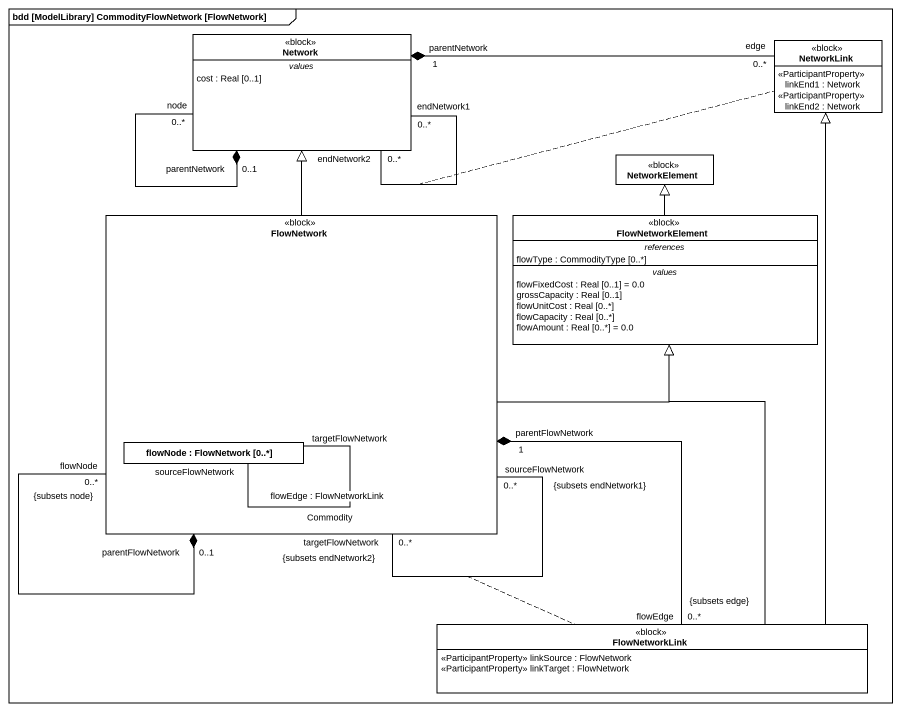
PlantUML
@startuml
mainframe bdd [ModelLibrary] CommodityFlowNetwork [FlowNetwork]
allowmixing
hide circle
hide empty members
class "Network" as Network_ <<block>> #FFFFFF {
  -- values --
  cost : Real [0..1]
}
class NetworkLink <<block>> #FFFFFF {
  <<ParticipantProperty>> linkEnd1 : Network
  <<ParticipantProperty>> linkEnd2 : Network
}
class NetworkElement <<block>> #FFFFFF
rectangle FlowNetwork <<block>> #FFFFFF {
  rectangle "flowNode : FlowNetwork [0..*]" as flowNode #FFFFFF
}
class FlowNetworkElement <<block>> #FFFFFF {
  -- references --
  flowType : CommodityType [0..*]
  -- values --
  flowFixedCost : Real [0..1] = 0.0
  grossCapacity : Real [0..1]
  flowUnitCost : Real [0..*]
  flowCapacity : Real [0..*]
  flowAmount : Real [0..*] = 0.0
}
class FlowNetworkLink <<block>> #FFFFFF {
  <<ParticipantProperty>> linkSource : FlowNetwork
  <<ParticipantProperty>> linkTarget : FlowNetwork
}
Network_ "parentNetwork\n0..1" *-- "node\n0..*" Network_
Network_ "endNetwork2\n0..*" -- "endNetwork1\n0..*" Network_
(Network_, Network_) .. NetworkLink
Network_ "parentNetwork\n1" *-right- "edge\n0..*" NetworkLink
FlowNetwork -up-|> Network_
FlowNetwork "targetFlowNetwork\n0..*\n{subsets endNetwork2}" -- "sourceFlowNetwork\n0..*\n{subsets endNetwork1}" FlowNetwork
FlowNetwork "parentFlowNetwork\n0..1" *-- "flowNode\n0..*\n{subsets node}" FlowNetwork
FlowNetwork -right-|> FlowNetworkElement
FlowNetwork "parentFlowNetwork\n1" *-- "flowEdge\n0..*\n{subsets edge}" FlowNetworkLink
FlowNetworkElement -up-|> NetworkElement
flowNode "sourceFlowNetwork" -- "targetFlowNetwork" flowNode : flowEdge : FlowNetworkLink\nCommodity
FlowNetworkLink -up-|> NetworkLink
FlowNetworkLink -up-|> FlowNetworkElement
@enduml
